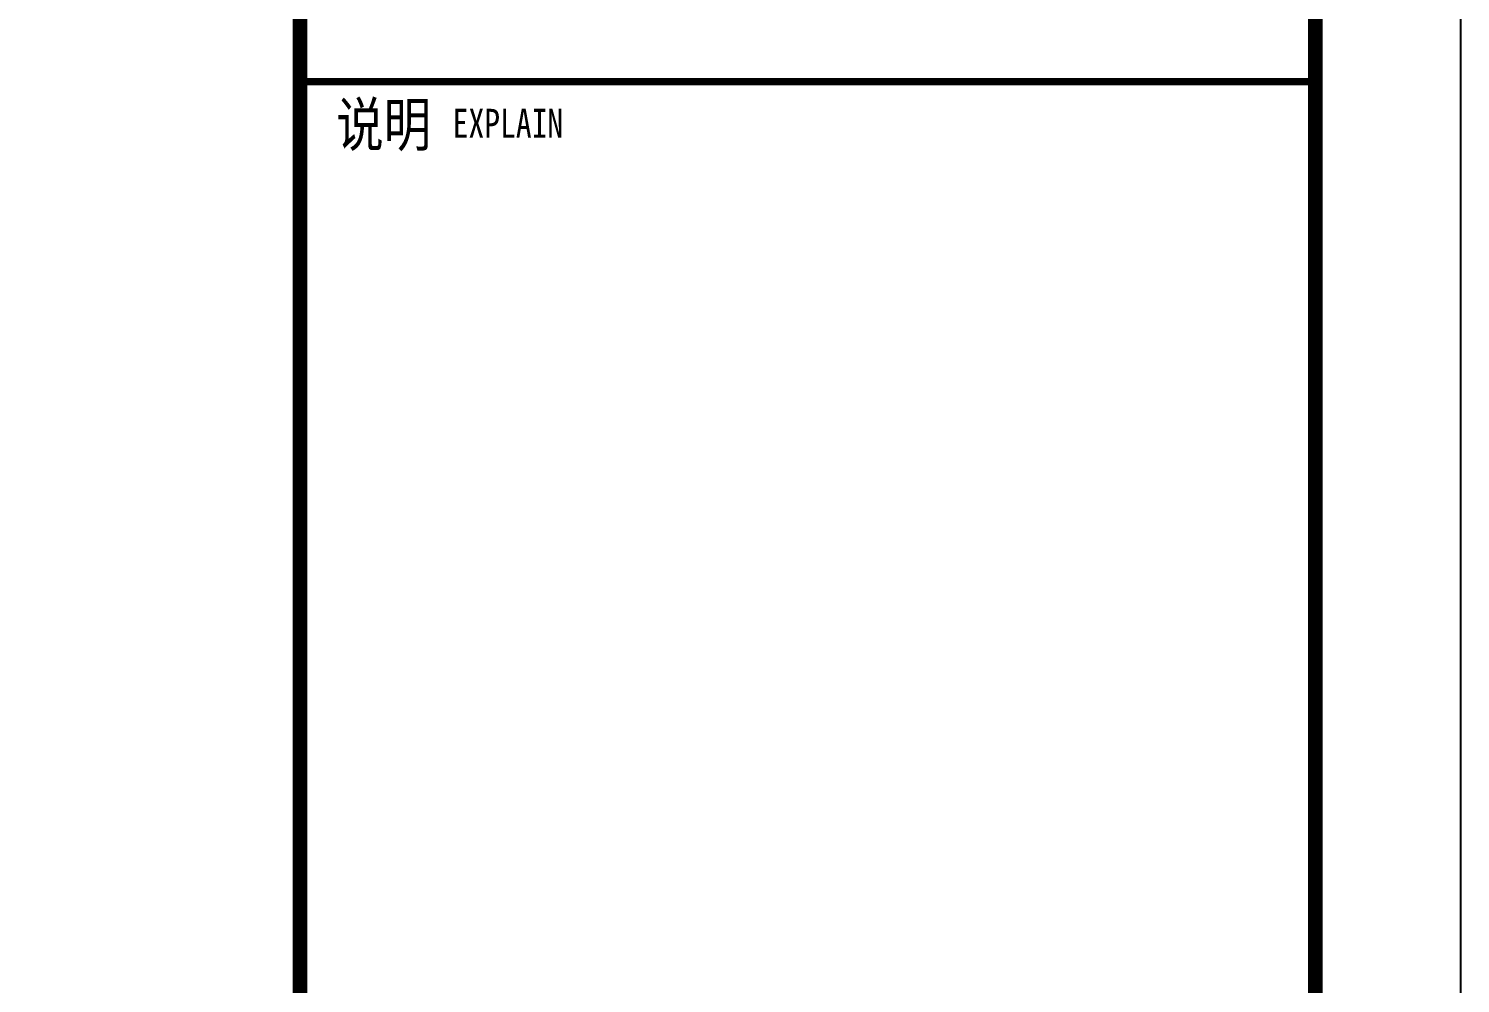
# Model space of a CAD drawing. Header units: inches. Extents: x -1293886 to -986005, y -15154 to 203628.
# Drawn here: x -1077001 to -1067130, y 80219 to 86802 of the extents above; entities that cross this region are included whole.
import ezdxf

# ---------------------------------------------------------------- set-up
doc = ezdxf.new("R2010")
doc.units = ezdxf.units.IN
doc.header["$LTSCALE"] = 100
doc.header["$MEASUREMENT"] = 0
doc.layers.get('0').update_dxf_attribs({"color": 252})
doc.layers.add('nb-plugin', color=7, linetype='Continuous', true_color=0xffffff)
doc.layers.add('TK', color=142, linetype='Continuous')
doc.layers.add('W_DIM', color=4, linetype='Continuous')
doc.styles.add('HYZT1', font='SimSun.ttf', dxfattribs={"width": 0.8})

# ---------------------------------------------------------------- blocks, each defined once
blk = doc.blocks.new('nb-594-420-1-100-fcad1de8-10a4-49cb-aec2-0e0b03f73acf')
at = {"layer": 'W_DIM', "color": 7, "true_color": 0xffffff}
blk.add_lwpolyline([(0, 0), (0, 42000), (59400, 42000), (59400, 0)], close=True, dxfattribs=at)
blk = doc.blocks.new('A$C05385F37')
at = {"layer": 'TK'}
blk.add_line((-1000, -1000), (-1000, -26100.1), dxfattribs=at)
for points, const_width in [([(-8000, -1000), (-8000, -41000)], 100), ([(-1000, -20000), (-8000, -20000)], 50)]:
    blk.add_lwpolyline(points, dxfattribs=dict(at, const_width=const_width))
at = {"layer": 'TK', "style": 'HYZT1', "width": 0.8}
for s, height, p in [('说明', 300, (-7751, -20445.3)), ('EXPLAIN', 200, (-6947.7, -20387.6))]:
    blk.add_text(s, height=height, dxfattribs=at).set_placement(p)

msp = doc.modelspace()

# ---------------------------------------------------------------- linework, layer by layer
at = {"layer": 'TK'}
msp.add_lwpolyline([(-1126529.9, 64437.1), (-1126529.9, 106437.1), (-1067129.9, 106437.1), (-1067129.9, 64437.1)], close=True, dxfattribs=at)
at = {"layer": 'TK', "const_width": 100}
msp.add_lwpolyline([(-1124029.9, 65437.1), (-1124029.9, 105437.1), (-1068129.9, 105437.1), (-1068129.9, 65437.1)], close=True, dxfattribs=at)

# ---------------------------------------------------------------- block references
at = {"color": 4}
msp.add_blockref('A$C05385F37', (-1067129.9, 106437.1), dxfattribs=at)
at = {"layer": 'nb-plugin'}
msp.add_blockref('nb-594-420-1-100-fcad1de8-10a4-49cb-aec2-0e0b03f73acf', (-1126529.9, 64437.1), dxfattribs=at)

doc.saveas('drawing.dxf')
